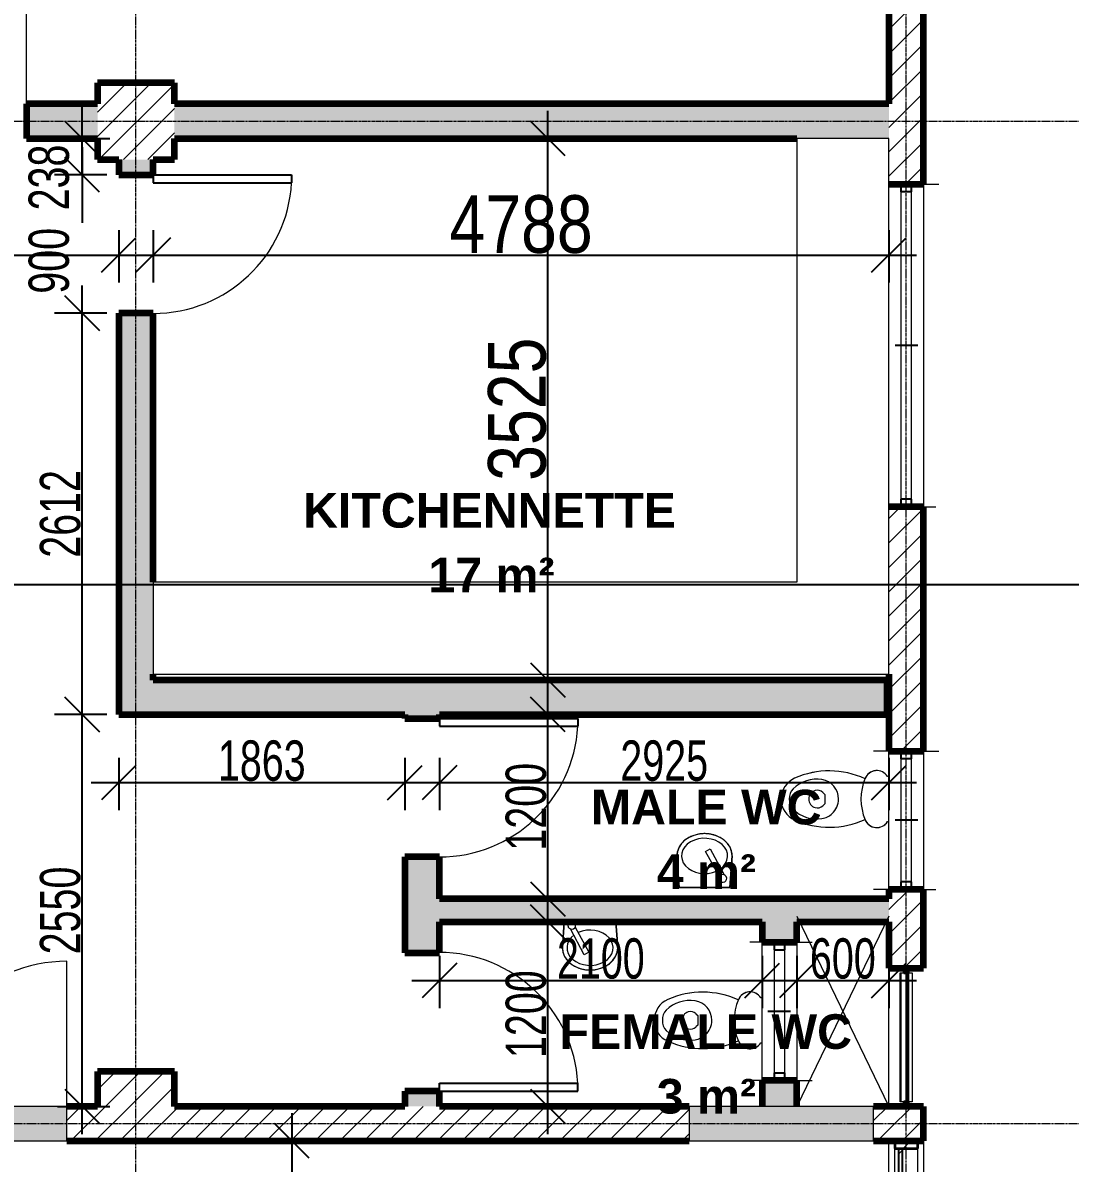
# Model space of a CAD drawing. Header units: millimetres. Extents: x -35190 to 411743, y -233114 to 23872.
# Drawn here: x 282915 to 289730, y -1939 to 5483 of the extents above; entities that cross this region are included whole.
import ezdxf

# ---------------------------------------------------------------- set-up
doc = ezdxf.new("R2010")
doc.units = ezdxf.units.MM
doc.linetypes.add('Grid Line', pattern=[22.225, 12.7, -3.175, 3.175, -3.175])
for name, color, linetype, lineweight in [('A-ANNO-DIMS', 211, 'Continuous', 9), ('A-AREA-IDEN', 2, 'Continuous', 9), ('A-DETL-GENF', 92, 'Continuous', 18), ('A-DETL-THIN', 151, 'Continuous', 18), ('A-DOOR', 31, 'Continuous', 18), ('A-FLOR', 192, 'Continuous', 18), ('A-GLAZ', 151, 'Continuous', 18), ('A-GLAZ-CURT', 52, 'Continuous', 18), ('A-GLAZ-CWMG', 51, 'Continuous', 18), ('A-WALL', 113, 'Continuous', 18), ('A-WALL-PATT', 111, 'Continuous', 18), ('P-SANR-FIXT', 6, 'Continuous', 18), ('S-GRID', 1, 'Continuous', 9)]:
    doc.layers.add(name, color=color, linetype=linetype, lineweight=lineweight)
doc.styles.add('Arial_3', font='arial.ttf', dxfattribs={"width": 0.8, "height": 375})
doc.styles.add('Arial_8', font='arial.ttf', dxfattribs={"width": 0.7, "height": 262.5})
doc.styles.add('Arial_B', font='arialbd.ttf', dxfattribs={"height": 225})
doc.dimstyles.new('main_4_5mm', dxfattribs={"dimscale": 304.8, "dimtxt": 382.597275, "dimasz": 0.738189, "dimexe": 0.590551, "dimexo": 0.0625, "dimgap": 0.024606, "dimtad": 1, "dimdec": 0, "dimzin": 0, "dimdsep": 46, "dimtxsty": 'Arial_3', "dimblk1": 'OBLIQUE', "dimblk2": 'OBLIQUE', "dimsah": 1, "dimcen": 0.09, "dimdle": 0.590551, "dimazin": 0, "dimtfac": 1, "dimtdec": 4, "dimtix": 1, "dimtmove": 0, "dimatfit": 3, "dimfxl": 0.590551, "dimfxlon": 1, "dimtvp": 1, "dimtolj": 1, "dimtzin": 0, "dimarcsym": 2})
doc.dimstyles.new('small_3_5mm', dxfattribs={"dimscale": 304.8, "dimtxt": 267.818092, "dimasz": 0.738189, "dimexe": 0.590551, "dimexo": 0.0625, "dimgap": 0.024606, "dimtad": 1, "dimdec": 0, "dimzin": 0, "dimdsep": 46, "dimtxsty": 'Arial_8', "dimblk1": 'OBLIQUE', "dimblk2": 'OBLIQUE', "dimsah": 1, "dimcen": 0.09, "dimdle": 0.590551, "dimazin": 0, "dimtfac": 1, "dimtdec": 4, "dimtix": 1, "dimtmove": 0, "dimatfit": 3, "dimfxl": 0.590551, "dimfxlon": 1, "dimtvp": 1, "dimtolj": 1, "dimtzin": 0, "dimarcsym": 2})
doc.dimstyles.new('small_3_5mm_1', dxfattribs={"dimscale": 304.8, "dimtxt": 267.818092, "dimasz": 0.738189, "dimexe": 0.590551, "dimexo": 0.0625, "dimgap": 0.024606, "dimtad": 1, "dimdec": 0, "dimzin": 0, "dimdsep": 46, "dimtxsty": 'Arial_8', "dimblk1": 'OBLIQUE', "dimblk2": 'OBLIQUE', "dimsah": 1, "dimcen": 0.09, "dimdle": 0.590551, "dimazin": 0, "dimtfac": 1, "dimtdec": 4, "dimtix": 1, "dimtmove": 1, "dimatfit": 3, "dimfxl": 0.590551, "dimfxlon": 1, "dimtvp": 1, "dimtolj": 1, "dimtzin": 0, "dimarcsym": 2})
pattern_1 = [(45, (247326.97, -1578.69), (-79.5495, 79.5495), [])]

# ---------------------------------------------------------------- blocks, each defined once
blk = doc.blocks.new('Sliding - 2L - SL2_1 X 1_8-V5-SECOND FLOOR')
at = {"layer": 'A-GLAZ', "lineweight": 25}
for p, q in [((-673.8, 35), (-723.8, 35)), ((-673.8, -35), (-673.8, 35)), ((326.2, -75), (326.2, 72.5)), ((1376.2, 35), (1326.2, 35)), ((1326.2, -35), (1326.2, 35)), ((-723.8, -35), (-673.8, -35)), ((1326.2, -35), (1376.2, -35))]:
    blk.add_line(p, q, dxfattribs=at)
at = {"layer": 'A-GLAZ'}
for p, q in [((1326.2, 35), (-673.8, 35)), ((-673.8, -35), (1326.2, -35)), ((-723.8, -112.5), (-723.8, -192.5)), ((1376.2, -112.5), (1376.2, -212.5))]:
    blk.add_line(p, q, dxfattribs=at)
blk = doc.blocks.new('Double - Offset 1 - 1200 x 2100mm Sgl Swing-501791-SECOND FLOOR')
at = {"layer": 'A-DOOR'}
for p, q in [((834, 112.5), (834, 1057)), ((-366, 112.5), (-366, 368))]:
    blk.add_line(p, q, dxfattribs=at)
for centre, radius, start, end in [((834, 112.5), 944.5, 90, 180), ((-366, 112.5), 255.5, 360, 90)]:
    blk.add_arc(centre, radius, start, end, dxfattribs=at)
blk = doc.blocks.new('System Panel - Glazed-725064-SECOND FLOOR')
at = {"layer": 'A-GLAZ-CURT'}
h = blk.add_hatch(dxfattribs=at)
h.set_pattern_fill('FP_2', color=256, style=0, pattern_type=2)
h.set_pattern_definition([(135, (-527.82, -41336.4), (-79.5495, -79.5495), [])])
h.paths.add_polyline_path([(262.5, -24.5), (-262.5, -24.5), (-262.5, -49.5), (262.5, -49.5)])
at = {"layer": 'A-GLAZ-CURT', "lineweight": 25}
for p, q in [((262.5, -24.5), (-262.5, -24.5)), ((-262.5, -24.5), (-262.5, -49.5)), ((-262.5, -49.5), (262.5, -49.5)), ((262.5, -49.5), (262.5, -24.5))]:
    blk.add_line(p, q, dxfattribs=at)
blk = doc.blocks.new('Rectangular Mullion - 50 x 150mm-723566-SECOND FLOOR')
at = {"layer": 'A-GLAZ-CWMG'}
for p, q in [((41261.4, -790.3), (41261.4, -265.3)), ((41411.4, -790.3), (41411.4, -265.3))]:
    blk.add_line(p, q, dxfattribs=at)
blk = doc.blocks.new('M_Single-Flush - 900 x 2100mm-426370-SECOND FLOOR')
at = {"layer": 'A-DOOR', "lineweight": 25}
for p, q in [((399, -112.5), (399, -1012.7)), ((450, -112.5), (399, -112.5)), ((450, -112.5), (450, -1012.7)), ((450, -1012.7), (399, -1012.7))]:
    blk.add_line(p, q, dxfattribs=at)
at = {"layer": 'A-DOOR'}
blk.add_arc((450, -112.5), 901.7, 180, 266.7576, dxfattribs=at)
blk = doc.blocks.new('WC Dis w Cistern _7_ - 540 x 360mm-515151-SECOND FLOOR')
at = {"layer": 'P-SANR-FIXT'}
for p, q in [((-146.9, 0), (-146.9, -8.9)), ((-146.9, 0), (-146.9, -8.9)), ((146.9, -8.9), (146.9, 0)), ((146.9, -8.9), (146.9, 0)), ((-43.1, -430.6), (-30.8, -418.2)), ((-30.8, -418.2), (30.8, -418.2)), ((30.8, -418.2), (43.1, -430.6))]:
    blk.add_line(p, q, dxfattribs=at)
for centre, radius, start, end in [((-102.8, -78.7), 82.5, 122.27446, 248.81924), ((-102.8, -78.7), 82.5, 122.27446, 246.87823), ((102.8, -78.7), 82.5, 291.18076, 57.72554), ((102.8, -78.7), 82.5, 293.12177, 57.72554), ((375, -388.2), 558.4, 155.35449, 203.79689), ((375, -388.2), 558.4, 155.39027, 203.79689), ((0, 162.1), 344.3, 246.87823, 293.12177), ((-375, -388.2), 558.4, 336.20311, 24.64551), ((-375, -388.2), 558.4, 336.20311, 24.60973), ((0, -455.9), 128.2, 89.99847, 170.90608), ((0, -455.9), 128.2, 42.44528, 90.00153), ((0, -455.9), 128.2, 9.09392, 42.44528), ((90.5, -470.4), 219.9, 170.90608, 224.39736), ((-7.8, -465.9), 50, 135, 197.18646), ((7.8, -465.9), 50, 342.81705, 45), ((-90.5, -470.4), 219.9, 315.60264, 9.09392), ((0, -463.5), 58.1, 197.18646, 342.81705), ((1.4, -553), 150, 203.79689, 269.46886), ((1.4, -553), 150, 203.79689, 269.46886), ((-8.3, -567.1), 81.6, 224.39736, 275.83548), ((-1.4, -553), 150, 270.53114, 336.20311), ((-1.4, -553), 150, 270.53114, 336.20311), ((8.3, -567.1), 81.6, 264.16452, 315.60264)]:
    blk.add_arc(centre, radius, start, end, dxfattribs=at)
blk = doc.blocks.new('M_Single-Flush - 900 x 2100mm-426325-SECOND FLOOR')
at = {"layer": 'A-DOOR', "lineweight": 25}
for p, q in [((399, 112.5), (399, 1012.7)), ((450, 1012.7), (399, 1012.7)), ((450, 112.5), (450, 1012.7)), ((450, 112.5), (399, 112.5))]:
    blk.add_line(p, q, dxfattribs=at)
at = {"layer": 'A-DOOR'}
blk.add_arc((450, 112.5), 901.7, 93.2424, 180, dxfattribs=at)
blk = doc.blocks.new('Basin - Small - Basin - Small-V48-SECOND FLOOR')
at = {"layer": 'P-SANR-FIXT'}
for p, q in [((7.1, 233.3), (37.7, 250.3)), ((97.3, 70.6), (7.1, 233.3)), ((37.7, 250.3), (126.8, 83)), ((-180, 205), (-165, 0)), ((-165, 0), (-180, 205)), ((165, 0), (180, 205)), ((180, 205), (165, 0)), ((-165, 0), (165, 0)), ((165, 0), (-165, 0))]:
    blk.add_line(p, q, dxfattribs=at)
for start, end in [(28, 208), (208, 28)]:
    blk.add_arc((119.5, 59), 25, start, end, dxfattribs=at)
for major_axis, ratio, start_param, end_param in [((-180, 0), 0.805556, 3.141593, 6.283185), ((150, 0), 0.766667, 5.476019, 11.537553)]:
    blk.add_ellipse((0, 205), major_axis=major_axis, ratio=ratio, start_param=start_param, end_param=end_param, dxfattribs=at)
blk.add_open_spline([(180, 205), (180, 210.5), (179.2, 221.4), (175.9, 237.3), (171.2, 250.4), (166.4, 260.6), (162.3, 267.9), (157.6, 275.1), (152.5, 282.2), (146.8, 289), (140.8, 295.5), (134.3, 301.6), (127.3, 307.6), (120, 313.2), (112.3, 318.4), (104.3, 323.3), (95.8, 327.8), (87.1, 332), (78.1, 335.7), (69, 339), (59.5, 341.9), (49.8, 344.4), (40.1, 346.4), (30.2, 348), (20.2, 349.2), (10.1, 349.8), (0, 350.1), (-10.1, 349.8), (-20.2, 349.2), (-30.2, 348), (-41.7, 346.2), (-54.7, 343.3), (-69, 339.1), (-82.7, 334), (-95.9, 327.9), (-108.4, 321), (-120, 313.3), (-131, 304.7), (-140.9, 295.5), (-149.8, 285.7), (-157.8, 275.2), (-164.5, 264.3), (-170.1, 252.9), (-174.5, 241.2), (-178.7, 225.5), (-180, 213.3), (-180, 205)], degree=3, knots=[0, 0, 0, 0, 0.035714, 0.071429, 0.107143, 0.125, 0.142857, 0.160714, 0.178571, 0.196429, 0.214286, 0.232143, 0.25, 0.267857, 0.285714, 0.303571, 0.321429, 0.339286, 0.357143, 0.375, 0.392857, 0.410714, 0.428571, 0.446429, 0.464286, 0.482143, 0.5, 0.517857, 0.535714, 0.553571, 0.571429, 0.598214, 0.625, 0.651786, 0.678571, 0.705357, 0.732143, 0.758929, 0.785714, 0.8125, 0.839286, 0.866071, 0.892857, 0.919643, 0.946429, 1, 1, 1, 1], dxfattribs=at)
blk = doc.blocks.new('Basin - Small - Basin - Small-V49-SECOND FLOOR')
at = {"layer": 'P-SANR-FIXT'}
for p, q in [((7.1, 233.3), (37.7, 250.3)), ((97.3, 70.6), (7.1, 233.3)), ((37.7, 250.3), (126.8, 83)), ((-180, 205), (-167.7, 37.5)), ((-167.7, 37.5), (-180, 205)), ((167.7, 37.5), (180, 205)), ((180, 205), (167.7, 37.5))]:
    blk.add_line(p, q, dxfattribs=at)
for start, end in [(28, 208), (208, 240.9064), (295.24954, 28)]:
    blk.add_arc((119.5, 59), 25, start, end, dxfattribs=at)
for major_axis, ratio, start_param, end_param in [((-180, 0), 0.805556, 3.141593, 6.283185), ((150, 0), 0.766667, 5.476019, 11.537553)]:
    blk.add_ellipse((0, 205), major_axis=major_axis, ratio=ratio, start_param=start_param, end_param=end_param, dxfattribs=at)
blk.add_open_spline([(180, 205), (180, 210.5), (179.2, 221.4), (175.9, 237.3), (171.2, 250.4), (166.4, 260.6), (162.3, 267.9), (157.6, 275.1), (152.5, 282.2), (146.8, 289), (140.8, 295.5), (134.3, 301.6), (127.3, 307.6), (120, 313.2), (112.3, 318.4), (104.3, 323.3), (95.8, 327.8), (87.1, 332), (78.1, 335.7), (69, 339), (59.5, 341.9), (49.8, 344.4), (40.1, 346.4), (30.2, 348), (20.2, 349.2), (10.1, 349.8), (0, 350.1), (-10.1, 349.8), (-20.2, 349.2), (-30.2, 348), (-41.7, 346.2), (-54.7, 343.3), (-69, 339.1), (-82.7, 334), (-95.9, 327.9), (-108.4, 321), (-120, 313.3), (-131, 304.7), (-140.9, 295.5), (-149.8, 285.7), (-157.8, 275.2), (-164.5, 264.3), (-170.1, 252.9), (-174.5, 241.2), (-178.7, 225.5), (-180, 213.3), (-180, 205)], degree=3, knots=[0, 0, 0, 0, 0.035714, 0.071429, 0.107143, 0.125, 0.142857, 0.160714, 0.178571, 0.196429, 0.214286, 0.232143, 0.25, 0.267857, 0.285714, 0.303571, 0.321429, 0.339286, 0.357143, 0.375, 0.392857, 0.410714, 0.428571, 0.446429, 0.464286, 0.482143, 0.5, 0.517857, 0.535714, 0.553571, 0.571429, 0.598214, 0.625, 0.651786, 0.678571, 0.705357, 0.732143, 0.758929, 0.785714, 0.8125, 0.839286, 0.866071, 0.892857, 0.919643, 0.946429, 1, 1, 1, 1], dxfattribs=at)
blk = doc.blocks.new('Sliding - 2L - SL_6-674563-SECOND FLOOR')
at = {"layer": 'A-GLAZ'}
for p, q in [((-123.8, 112.5), (-123.8, 212.5)), ((776.2, 112.5), (776.2, 212.5)), ((726.2, 35), (-73.8, 35)), ((-73.8, -35), (726.2, -35)), ((-123.8, -112.5), (-123.8, -192.5)), ((776.2, -112.5), (776.2, -212.5))]:
    blk.add_line(p, q, dxfattribs=at)
at = {"layer": 'A-GLAZ', "lineweight": 25}
for p, q in [((-73.8, 35), (-123.8, 35)), ((-73.8, -35), (-73.8, 35)), ((326.2, -75), (326.2, 72.5)), ((776.2, 35), (726.2, 35)), ((726.2, -35), (726.2, 35)), ((-123.8, -35), (-73.8, -35)), ((726.2, -35), (776.2, -35))]:
    blk.add_line(p, q, dxfattribs=at)
blk = doc.blocks.new('Rectangular Mullion - 50 x 150mm-725111-SECOND FLOOR')
at = {"layer": 'A-GLAZ-CWMG'}
h = blk.add_hatch(dxfattribs=at)
h.set_pattern_fill('FP_36', color=256, style=0, pattern_type=2)
h.set_pattern_definition([(315, (215.32, 41336.4), (79.5495, 79.5495), [])])
h.paths.add_polyline_path([(-50, -75), (0, -75), (0, 75), (-50, 75)])
at = {"layer": 'A-GLAZ-CWMG', "lineweight": 35}
for p, q in [((0, 75), (-50, 75)), ((-50, 75), (-50, -75)), ((0, -75), (0, 75)), ((-50, -75), (0, -75))]:
    blk.add_line(p, q, dxfattribs=at)
blk = doc.blocks.new('grill panel - grill panel-V34-SECOND FLOOR')
at = {"layer": 'A-GLAZ-CURT'}
for p, q in [((-420, -32.3), (-420, -15)), ((-420, -39.4), (-420, -32.3)), ((420, -32.3), (-420, -32.3)), ((420, -39.4), (-420, -39.4)), ((420, -15), (420, -32.3)), ((420, -32.3), (420, -39.4))]:
    blk.add_line(p, q, dxfattribs=at)
blk = doc.blocks.new('grill panel - grill panel-V95-SECOND FLOOR')
at = {"layer": 'A-GLAZ-CURT'}
h = blk.add_hatch(dxfattribs=at)
h.set_pattern_fill('FP_71', color=256, style=0, pattern_type=2)
h.set_pattern_definition([(135, (459.68, -41336.4), (-79.5495, -79.5495), [])])
h.paths.add_polyline_path([(420, 14.6), (-420, 14.6), (-420, 0.4), (420, 0.4)])
for p, q in [((-420, 15), (-420, 39.4)), ((-420, 39.4), (420, 39.4)), ((420, 39.4), (420, 15))]:
    blk.add_line(p, q, dxfattribs=at)
at = {"layer": 'A-GLAZ-CURT', "lineweight": 25}
for p, q in [((-420, 14.6), (-420, 0.4)), ((420, 14.6), (-420, 14.6)), ((-420, 0.4), (420, 0.4)), ((420, 0.4), (420, 14.6))]:
    blk.add_line(p, q, dxfattribs=at)
blk = doc.blocks.new('Rectangular Mullion - 30mm Square-V96-SECOND FLOOR')
at = {"layer": 'A-GLAZ-CWMG', "lineweight": 35}
for p, q in [((0, 15), (-30, 15)), ((-30, 15), (-30, -14.6)), ((0, -15), (0, 15)), ((-30, -15), (0, -15))]:
    blk.add_line(p, q, dxfattribs=at)
blk = doc.blocks.new('Rectangular Mullion - 30mm Square-V97-SECOND FLOOR')
at = {"layer": 'A-GLAZ-CWMG', "lineweight": 35}
for p, q in [((-30, 15), (0, 15)), ((-30, -14.6), (-30, 15)), ((0, 15), (0, -15)), ((0, -15), (-30, -15))]:
    blk.add_line(p, q, dxfattribs=at)
blk = doc.blocks.new('_Oblique')
at = {"color": 0, "linetype": 'ByBlock', "lineweight": -2}
blk.add_line((-0.5, -0.5), (0.5, 0.5), dxfattribs=at)
blk = doc.blocks.new('*D5140')
at = {"layer": 'A-ANNO-DIMS', "color": 0, "lineweight": -2, "transparency": 16777216}
for p, q in [((283763.4, 4133.1), (283763.4, 3792.2)), ((288550.9, 4133.1), (288550.9, 3792.2)), ((283583.4, 3972.2), (288730.9, 3972.2))]:
    blk.add_line(p, q, dxfattribs=at)
at = {"layer": 'Defpoints', "color": 0, "transparency": 16777216}
for p in [(283763.4, 4152.2), (288550.9, 4152.2), (288550.9, 3972.2)]:
    blk.add_point(p, dxfattribs=at)
at = {"layer": 'A-ANNO-DIMS', "color": 0, "lineweight": -2, "transparency": 16777216, "xscale": 224.9999999999999, "yscale": 224.9999999999999, "zscale": 224.9999999999999, "rotation": 180}
blk.add_blockref('_Oblique', (283763.4, 3972.2), dxfattribs=at)
at = {"layer": 'A-ANNO-DIMS', "color": 0, "lineweight": -2, "transparency": 16777216, "xscale": 224.9999999999999, "yscale": 224.9999999999999, "zscale": 224.9999999999999}
blk.add_blockref('_Oblique', (288550.9, 3972.2), dxfattribs=at)
at = {"layer": 'A-ANNO-DIMS', "color": 0, "transparency": 16777216, "insert": (286157.1, 4171.1), "char_height": 375, "width": 1101.88, "attachment_point": 5, "style": 'Arial_3'}
blk.add_mtext('\\A1;4788', dxfattribs=at)
blk = doc.blocks.new('*D5141')
at = {"layer": 'A-ANNO-DIMS', "color": 0, "lineweight": -2, "transparency": 16777216}
for p, q in [((278750.9, 4133.1), (278750.9, 3792.2)), ((283538.4, 4133.1), (283538.4, 3792.2)), ((278570.9, 3972.2), (283718.4, 3972.2))]:
    blk.add_line(p, q, dxfattribs=at)
at = {"layer": 'Defpoints', "color": 0, "transparency": 16777216}
for p in [(278750.9, 4152.2), (283538.4, 4152.2), (283538.4, 3972.2)]:
    blk.add_point(p, dxfattribs=at)
at = {"layer": 'A-ANNO-DIMS', "color": 0, "lineweight": -2, "transparency": 16777216, "xscale": 224.9999999999999, "yscale": 224.9999999999999, "zscale": 224.9999999999999, "rotation": 180}
blk.add_blockref('_Oblique', (278750.9, 3972.2), dxfattribs=at)
at = {"layer": 'A-ANNO-DIMS', "color": 0, "lineweight": -2, "transparency": 16777216, "xscale": 224.9999999999999, "yscale": 224.9999999999999, "zscale": 224.9999999999999}
blk.add_blockref('_Oblique', (283538.4, 3972.2), dxfattribs=at)
at = {"layer": 'A-ANNO-DIMS', "color": 0, "transparency": 16777216, "insert": (281144.6, 4171.1), "char_height": 375, "width": 1101.88, "attachment_point": 5, "style": 'Arial_3'}
blk.add_mtext('\\A1;4788', dxfattribs=at)
blk = doc.blocks.new('*D5142')
at = {"layer": 'A-ANNO-DIMS', "color": 0, "lineweight": -2, "transparency": 16777216}
for p, q in [((283538.4, 699.1), (283538.4, 358.1)), ((285400.9, 699.1), (285400.9, 358.1)), ((283358.4, 538.1), (285580.9, 538.1))]:
    blk.add_line(p, q, dxfattribs=at)
at = {"layer": 'Defpoints', "color": 0, "transparency": 16777216}
for p in [(283538.4, 718.1), (285400.9, 718.1), (285400.9, 538.1)]:
    blk.add_point(p, dxfattribs=at)
at = {"layer": 'A-ANNO-DIMS', "color": 0, "lineweight": -2, "transparency": 16777216, "xscale": 224.9999999999999, "yscale": 224.9999999999999, "zscale": 224.9999999999999, "rotation": 180}
blk.add_blockref('_Oblique', (283538.4, 538.1), dxfattribs=at)
at = {"layer": 'A-ANNO-DIMS', "color": 0, "lineweight": -2, "transparency": 16777216, "xscale": 224.9999999999999, "yscale": 224.9999999999999, "zscale": 224.9999999999999}
blk.add_blockref('_Oblique', (285400.9, 538.1), dxfattribs=at)
at = {"layer": 'A-ANNO-DIMS', "color": 0, "transparency": 16777216, "insert": (284469.6, 679.7), "char_height": 262.5, "width": 672.429, "attachment_point": 5, "style": 'Arial_8'}
blk.add_mtext('\\A1;1863', dxfattribs=at)
blk = doc.blocks.new('*D5143')
at = {"layer": 'A-ANNO-DIMS', "color": 0, "lineweight": -2, "transparency": 16777216}
for p, q in [((285625.9, 699.1), (285625.9, 358.1)), ((288550.9, 699.1), (288550.9, 358.1)), ((285445.9, 538.1), (288730.9, 538.1))]:
    blk.add_line(p, q, dxfattribs=at)
at = {"layer": 'Defpoints', "color": 0, "transparency": 16777216}
for p in [(285625.9, 718.1), (288550.9, 718.1), (288550.9, 538.1)]:
    blk.add_point(p, dxfattribs=at)
at = {"layer": 'A-ANNO-DIMS', "color": 0, "lineweight": -2, "transparency": 16777216, "xscale": 224.9999999999999, "yscale": 224.9999999999999, "zscale": 224.9999999999999, "rotation": 180}
blk.add_blockref('_Oblique', (285625.9, 538.1), dxfattribs=at)
at = {"layer": 'A-ANNO-DIMS', "color": 0, "lineweight": -2, "transparency": 16777216, "xscale": 224.9999999999999, "yscale": 224.9999999999999, "zscale": 224.9999999999999}
blk.add_blockref('_Oblique', (288550.9, 538.1), dxfattribs=at)
at = {"layer": 'A-ANNO-DIMS', "color": 0, "transparency": 16777216, "insert": (287088.4, 679.7), "char_height": 262.5, "width": 672.429, "attachment_point": 5, "style": 'Arial_8'}
blk.add_mtext('\\A1;2925', dxfattribs=at)
blk = doc.blocks.new('*D5144')
at = {"layer": 'A-ANNO-DIMS', "color": 0, "lineweight": -2, "transparency": 16777216}
for p, q in [((286330.9, -399), (286330.9, 1161)), ((286170, 981), (286510.9, 981)), ((286170, -219), (286510.9, -219))]:
    blk.add_line(p, q, dxfattribs=at)
at = {"layer": 'Defpoints', "color": 0, "transparency": 16777216}
for p in [(286150.9, 981), (286330.9, 981), (286150.9, -219)]:
    blk.add_point(p, dxfattribs=at)
at = {"layer": 'A-ANNO-DIMS', "color": 0, "lineweight": -2, "transparency": 16777216, "xscale": 224.9999999999999, "yscale": 224.9999999999999, "zscale": 224.9999999999999}
for p, rotation in [((286330.9, 981), 90), ((286330.9, -219), 270)]:
    blk.add_blockref('_Oblique', p, dxfattribs=dict(at, rotation=rotation))
at = {"layer": 'A-ANNO-DIMS', "color": 0, "transparency": 16777216, "insert": (286189.4, 381), "char_height": 262.5, "width": 672.429, "attachment_point": 5, "rotation": 90, "style": 'Arial_8'}
blk.add_mtext('\\A1;1200', dxfattribs=at)
blk = doc.blocks.new('*D5145')
at = {"layer": 'A-ANNO-DIMS', "color": 0, "lineweight": -2, "transparency": 16777216}
for p, q in [((286330.9, -1749), (286330.9, -189)), ((286170, -369), (286510.9, -369)), ((286170, -1569), (286510.9, -1569))]:
    blk.add_line(p, q, dxfattribs=at)
at = {"layer": 'Defpoints', "color": 0, "transparency": 16777216}
for p in [(286150.9, -369), (286330.9, -369), (286150.9, -1569)]:
    blk.add_point(p, dxfattribs=at)
at = {"layer": 'A-ANNO-DIMS', "color": 0, "lineweight": -2, "transparency": 16777216, "xscale": 224.9999999999999, "yscale": 224.9999999999999, "zscale": 224.9999999999999}
for p, rotation in [((286330.9, -369), 90), ((286330.9, -1569), 270)]:
    blk.add_blockref('_Oblique', p, dxfattribs=dict(at, rotation=rotation))
at = {"layer": 'A-ANNO-DIMS', "color": 0, "transparency": 16777216, "insert": (286189.4, -969), "char_height": 262.5, "width": 672.429, "attachment_point": 5, "rotation": 90, "style": 'Arial_8'}
blk.add_mtext('\\A1;1200', dxfattribs=at)
blk = doc.blocks.new('*D5146')
at = {"layer": 'A-ANNO-DIMS', "color": 0, "lineweight": -2, "transparency": 16777216}
for p, q in [((286330.9, 1026), (286330.9, 4911)), ((286170, 4731), (286510.9, 4731)), ((286170, 1206), (286510.9, 1206))]:
    blk.add_line(p, q, dxfattribs=at)
at = {"layer": 'Defpoints', "color": 0, "transparency": 16777216}
for p in [(286150.9, 4731), (286330.9, 4731), (286150.9, 1206)]:
    blk.add_point(p, dxfattribs=at)
at = {"layer": 'A-ANNO-DIMS', "color": 0, "lineweight": -2, "transparency": 16777216, "xscale": 224.9999999999999, "yscale": 224.9999999999999, "zscale": 224.9999999999999}
for p, rotation in [((286330.9, 4731), 90), ((286330.9, 1206), 270)]:
    blk.add_blockref('_Oblique', p, dxfattribs=dict(at, rotation=rotation))
at = {"layer": 'A-ANNO-DIMS', "color": 0, "transparency": 16777216, "insert": (286131.9, 2968.5), "char_height": 375, "width": 1101.88, "attachment_point": 5, "rotation": 90, "style": 'Arial_3'}
blk.add_mtext('\\A1;3525', dxfattribs=at)
blk = doc.blocks.new('*D5147')
at = {"layer": 'A-ANNO-DIMS', "color": 0, "lineweight": -2, "transparency": 16777216}
for p, q in [((285625.9, -588.5), (285625.9, -929.5)), ((287725.9, -588.5), (287725.9, -929.5)), ((285445.9, -749.5), (287905.9, -749.5))]:
    blk.add_line(p, q, dxfattribs=at)
at = {"layer": 'Defpoints', "color": 0, "transparency": 16777216}
for p in [(285625.9, -569.5), (287725.9, -569.5), (287725.9, -749.5)]:
    blk.add_point(p, dxfattribs=at)
at = {"layer": 'A-ANNO-DIMS', "color": 0, "lineweight": -2, "transparency": 16777216, "xscale": 224.9999999999999, "yscale": 224.9999999999999, "zscale": 224.9999999999999, "rotation": 180}
blk.add_blockref('_Oblique', (285625.9, -749.5), dxfattribs=at)
at = {"layer": 'A-ANNO-DIMS', "color": 0, "lineweight": -2, "transparency": 16777216, "xscale": 224.9999999999999, "yscale": 224.9999999999999, "zscale": 224.9999999999999}
blk.add_blockref('_Oblique', (287725.9, -749.5), dxfattribs=at)
at = {"layer": 'A-ANNO-DIMS', "color": 0, "transparency": 16777216, "insert": (286675.9, -608), "char_height": 262.5, "width": 672.429, "attachment_point": 5, "style": 'Arial_8'}
blk.add_mtext('\\A1;2100', dxfattribs=at)
blk = doc.blocks.new('*D5148')
at = {"layer": 'A-ANNO-DIMS', "color": 0, "lineweight": -2, "transparency": 16777216}
for p, q in [((287950.9, -588.5), (287950.9, -929.5)), ((288550.9, -588.5), (288550.9, -929.5)), ((287770.9, -749.5), (288730.9, -749.5))]:
    blk.add_line(p, q, dxfattribs=at)
at = {"layer": 'Defpoints', "color": 0, "transparency": 16777216}
for p in [(287950.9, -569.5), (288550.9, -569.5), (288550.9, -749.5)]:
    blk.add_point(p, dxfattribs=at)
at = {"layer": 'A-ANNO-DIMS', "color": 0, "lineweight": -2, "transparency": 16777216, "xscale": 224.9999999999999, "yscale": 224.9999999999999, "zscale": 224.9999999999999, "rotation": 180}
blk.add_blockref('_Oblique', (287950.9, -749.5), dxfattribs=at)
at = {"layer": 'A-ANNO-DIMS', "color": 0, "lineweight": -2, "transparency": 16777216, "xscale": 224.9999999999999, "yscale": 224.9999999999999, "zscale": 224.9999999999999}
blk.add_blockref('_Oblique', (288550.9, -749.5), dxfattribs=at)
at = {"layer": 'A-ANNO-DIMS', "color": 0, "transparency": 16777216, "insert": (288250.9, -608), "char_height": 262.5, "width": 504.322, "attachment_point": 5, "style": 'Arial_8'}
blk.add_mtext('\\A1;600', dxfattribs=at)
blk = doc.blocks.new('*D5410')
at = {"layer": 'A-ANNO-DIMS', "color": 0, "lineweight": -2, "transparency": 16777216}
for p, q in [((284666, -1614), (284666, -6199)), ((284826.9, -1794), (284486, -1794)), ((284826.9, -6019), (284486, -6019))]:
    blk.add_line(p, q, dxfattribs=at)
at = {"layer": 'Defpoints', "color": 0, "transparency": 16777216}
for p in [(284846, -1794), (284666, -6019), (284846, -6019)]:
    blk.add_point(p, dxfattribs=at)
at = {"layer": 'A-ANNO-DIMS', "color": 0, "lineweight": -2, "transparency": 16777216, "xscale": 224.9999999999999, "yscale": 224.9999999999999, "zscale": 224.9999999999999}
for p, rotation in [((284666, -1794), 90), ((284666, -6019), 270)]:
    blk.add_blockref('_Oblique', p, dxfattribs=dict(at, rotation=rotation))
at = {"layer": 'A-ANNO-DIMS', "color": 0, "transparency": 16777216, "insert": (284467, -3906.5), "char_height": 375, "width": 1101.88, "attachment_point": 5, "rotation": 90, "style": 'Arial_3'}
blk.add_mtext('\\A1;4225', dxfattribs=at)
blk = doc.blocks.new('*D5476')
at = {"layer": 'A-ANNO-DIMS', "color": 0, "lineweight": -2, "transparency": 16777216}
for p, q in [((283300.5, -1749), (283300.5, 1161)), ((283461.4, 981), (283120.5, 981)), ((283139.5, -1569), (283480.5, -1569))]:
    blk.add_line(p, q, dxfattribs=at)
at = {"layer": 'Defpoints', "color": 0, "transparency": 16777216}
for p in [(283300.5, 981), (283480.5, 981), (283120.5, -1569)]:
    blk.add_point(p, dxfattribs=at)
at = {"layer": 'A-ANNO-DIMS', "color": 0, "lineweight": -2, "transparency": 16777216, "xscale": 224.9999999999999, "yscale": 224.9999999999999, "zscale": 224.9999999999999}
for p, rotation in [((283300.5, 981), 90), ((283300.5, -1569), 270)]:
    blk.add_blockref('_Oblique', p, dxfattribs=dict(at, rotation=rotation))
at = {"layer": 'A-ANNO-DIMS', "color": 0, "transparency": 16777216, "insert": (283159, -294), "char_height": 262.5, "width": 672.429, "attachment_point": 5, "rotation": 90, "style": 'Arial_8'}
blk.add_mtext('\\A1;2550', dxfattribs=at)
blk = doc.blocks.new('*D5477')
at = {"layer": 'A-ANNO-DIMS', "color": 0, "lineweight": -2, "transparency": 16777216}
for p, q in [((283300.5, 801), (283300.5, 3773.5)), ((283461.4, 3593.5), (283120.5, 3593.5)), ((283461.4, 981), (283120.5, 981))]:
    blk.add_line(p, q, dxfattribs=at)
at = {"layer": 'Defpoints', "color": 0, "transparency": 16777216}
for p in [(283300.5, 3593.5), (283480.5, 3593.5), (283480.5, 981)]:
    blk.add_point(p, dxfattribs=at)
at = {"layer": 'A-ANNO-DIMS', "color": 0, "lineweight": -2, "transparency": 16777216, "xscale": 224.9999999999999, "yscale": 224.9999999999999, "zscale": 224.9999999999999}
for p, rotation in [((283300.5, 3593.5), 90), ((283300.5, 981), 270)]:
    blk.add_blockref('_Oblique', p, dxfattribs=dict(at, rotation=rotation))
at = {"layer": 'A-ANNO-DIMS', "color": 0, "transparency": 16777216, "insert": (283159, 2287.2), "char_height": 262.5, "width": 672.429, "attachment_point": 5, "rotation": 90, "style": 'Arial_8'}
blk.add_mtext('\\A1;2612', dxfattribs=at)
blk = doc.blocks.new('*D5478')
at = {"layer": 'A-ANNO-DIMS', "color": 0, "lineweight": -2, "transparency": 16777216}
for p, q in [((283300.5, 4673.5), (283300.5, 4182.5)), ((283461.4, 4493.5), (283120.5, 4493.5)), ((283300.5, 3413.5), (283300.5, 3762.1)), ((283461.4, 3593.5), (283120.5, 3593.5))]:
    blk.add_line(p, q, dxfattribs=at)
at = {"layer": 'Defpoints', "color": 0, "transparency": 16777216}
for p in [(283300.5, 4493.5), (283480.5, 4493.5), (283480.5, 3593.5)]:
    blk.add_point(p, dxfattribs=at)
at = {"layer": 'A-ANNO-DIMS', "color": 0, "lineweight": -2, "transparency": 16777216, "xscale": 224.9999999999999, "yscale": 224.9999999999999, "zscale": 224.9999999999999}
for p, rotation in [((283300.5, 4493.5), 90), ((283300.5, 3593.5), 270)]:
    blk.add_blockref('_Oblique', p, dxfattribs=dict(at, rotation=rotation))
at = {"layer": 'A-ANNO-DIMS', "color": 0, "transparency": 16777216, "insert": (282952.2, 3720.2), "char_height": 262.5, "width": 504.322, "attachment_point": 1, "rotation": 90, "line_spacing_factor": 0.941778, "style": 'Arial_8'}
blk.add_mtext('\\A1;900', dxfattribs=at)
blk = doc.blocks.new('*D5479')
at = {"layer": 'A-ANNO-DIMS', "color": 0, "lineweight": -2, "transparency": 16777216}
for p, q in [((283300.5, 4731), (283300.5, 4956)), ((283139.5, 4731), (283480.5, 4731)), ((283300.5, 4493.5), (283300.5, 4731)), ((283300.5, 4493.5), (283300.5, 4731)), ((283461.4, 4493.5), (283120.5, 4493.5)), ((283300.5, 4493.5), (283300.5, 4268.5))]:
    blk.add_line(p, q, dxfattribs=at)
at = {"layer": 'Defpoints', "color": 0, "transparency": 16777216}
for p in [(283120.5, 4731), (283300.5, 4731), (283480.5, 4493.5)]:
    blk.add_point(p, dxfattribs=at)
at = {"layer": 'A-ANNO-DIMS', "color": 0, "lineweight": -2, "transparency": 16777216, "xscale": 224.9999999999999, "yscale": 224.9999999999999, "zscale": 224.9999999999999}
for p, rotation in [((283300.5, 4731), 270), ((283300.5, 4493.5), 90)]:
    blk.add_blockref('_Oblique', p, dxfattribs=dict(at, rotation=rotation))
at = {"layer": 'A-ANNO-DIMS', "color": 0, "transparency": 16777216, "insert": (282952.2, 4262.5), "char_height": 262.5, "width": 504.322, "attachment_point": 1, "rotation": 90, "line_spacing_factor": 0.941778, "style": 'Arial_8'}
blk.add_mtext('\\A1;238', dxfattribs=at)

msp = doc.modelspace()

# ---------------------------------------------------------------- hatches: boundary and pattern name
at = {"layer": 'A-DETL-GENF'}
h = msp.add_hatch(color=1, dxfattribs=at)
h.paths.add_polyline_path([(289253.2, -10444), (289675.9, -10444), (289675.9, -10219), (288775.9, -10219), (288775.9, -10444)])
h.paths.add_polyline_path([(236385.9, -10444), (236500.9, -10444), (236500.9, -10219), (235600.9, -10219), (235600.9, -10444), (235804.9, -10444)])
h.paths.add_polyline_path([(288450.7, -1794), (288450.7, -1569), (287250.7, -1569), (287250.7, -1794), (288091.2, -1794)])
h.paths.add_polyline_path([(238025.9, -1794), (238025.9, -1569), (236825.9, -1569), (236825.9, -1794), (236966.8, -1794)])
h.paths.add_polyline_path([(261275.9, 4106), (261500.9, 4106), (261500.9, 4956), (261275.9, 4956)])
h = msp.add_hatch(color=7, dxfattribs=at)
h.paths.add_polyline_path([(283200.9, -1794), (283200.9, -1569), (282000.9, -1569), (282000.9, -1794)])
h.paths.add_polyline_path([(241125.9, -1794), (241125.9, -1569), (239925.9, -1569), (239925.9, -1794)])
at = {"layer": 'A-WALL-PATT'}
h = msp.add_hatch(dxfattribs=at)
h.set_pattern_fill('FP_1', color=256, style=0, pattern_type=2)
h.set_pattern_definition(pattern_1)
h.paths.add_polyline_path([(288550.9, -1794), (288775.9, -1794), (288775.9, -1569), (288550.9, -1569)])
h.paths.add_polyline_path([(288775.9, -669), (288775.9, -157), (288550.9, -157), (288550.9, -669)])
h.paths.add_polyline_path([(288550.9, 743), (288775.9, 743), (288775.9, 2333), (288550.9, 2333), (288550.9, 1243.5)])
h.paths.add_polyline_path([(288775.9, 4433), (288775.9, 6133), (288550.9, 6133), (288550.9, 4433)])
h.paths.add_polyline_path([(288775.9, 8233), (288775.9, 9052), (288550.9, 9052), (288550.9, 8233)])
h.paths.add_polyline_path([(288775.9, 11152), (288775.9, 12531), (288550.9, 12531), (288550.9, 11152)])
h = msp.add_hatch(dxfattribs=at)
h.set_pattern_fill('FP_1', color=256, style=0, pattern_type=2)
h.set_pattern_definition(pattern_1)
h.paths.add_polyline_path([(283763.4, 4593.5), (283900.9, 4593.5), (283900.9, 5093.5), (283400.9, 5093.5), (283400.9, 4593.5), (283538.4, 4593.5)])
h = msp.add_hatch(color=1, dxfattribs=at)
h.paths.add_polyline_path([(283400.9, 4731), (283400.9, 4956), (282938.4, 4956), (282938.4, 4731)])
h.paths.add_polyline_path([(281738.4, 4731), (281738.4, 4956), (278750.9, 4956), (278750.9, 4731), (281119.7, 4731)])
for points in [[(288550.9, 4731), (288550.9, 4956), (283900.9, 4956), (283900.9, 4731), (287950.9, 4731)], [(288091.2, 981), (288538.4, 981), (288538.4, 1206), (283538.4, 1206), (283538.4, 981), (285767.4, 981)], [(288550.9, -369), (288550.9, -219), (285625.9, -219), (285625.9, -369), (288091.2, -369)]]:
    msp.add_hatch(color=1, dxfattribs=at).paths.add_polyline_path(points)
h = msp.add_hatch(color=1, dxfattribs=at)
h.paths.add_polyline_path([(283538.4, 1206), (283763.4, 1206), (283763.4, 3593.5), (283538.4, 3593.5), (283538.4, 1211.3)])
h.paths.add_polyline_path([(283538.4, 4493.5), (283763.4, 4493.5), (283763.4, 4593.5), (283538.4, 4593.5)])
h = msp.add_hatch(color=1, dxfattribs=at)
h.paths.add_polyline_path([(285625.9, -1569), (285625.9, -1469), (285400.9, -1469), (285400.9, -1569)])
h.paths.add_polyline_path([(285400.9, -569), (285625.9, -569), (285625.9, 56), (285400.9, 56)])
h.paths.add_polyline_path([(285625.9, 956), (285625.9, 981), (285400.9, 981), (285400.9, 956)])
h = msp.add_hatch(color=1, dxfattribs=at)
h.paths.add_polyline_path([(287950.9, -1569), (287950.9, -1400.3), (287725.9, -1400.3), (287725.9, -1569)])
h.paths.add_polyline_path([(287725.9, -500.3), (287950.9, -500.3), (287950.9, -369), (287725.9, -369)])
h = msp.add_hatch(dxfattribs=at)
h.set_pattern_fill('FP_1', color=256, style=0, pattern_type=2)
h.set_pattern_definition(pattern_1)
h.paths.add_polyline_path([(283400.9, -1569), (283900.9, -1569), (283900.9, -1341.5), (283400.9, -1341.5), (283400.9, -1418.6)])
h = msp.add_hatch(dxfattribs=at)
h.set_pattern_fill('FP_1', color=256, style=0, pattern_type=2)
h.set_pattern_definition(pattern_1)
h.paths.add_polyline_path([(279800.9, -1794), (279800.9, -1569), (278525.9, -1569), (278525.9, -1794), (278795.9, -1794)])
h.paths.add_polyline_path([(281600.9, -1794), (282000.9, -1794), (282000.9, -1569), (281600.9, -1569)])
h.paths.add_polyline_path([(283200.9, -1794), (287250.7, -1794), (287250.7, -1569), (283200.9, -1569)])
h.paths.add_polyline_path([(288450.7, -1794), (288550.9, -1794), (288550.9, -1569), (288450.7, -1569), (288450.7, -1786.3)])

# ---------------------------------------------------------------- linework, layer by layer
msp.add_line((217964.4, 1827.7), (305800.6, 1827.7))
at = {"layer": 'A-DETL-THIN'}
for p, q in [((288550.9, 4731), (287950.9, 4731)), ((287950.9, 4731), (287950.9, 1843.5)), ((288550.9, 1243.5), (288550.9, 4731)), ((287950.9, 1843.5), (283763.4, 1843.5)), ((283763.4, 1843.5), (283763.4, 1243.5)), ((283763.4, 1243.5), (288550.9, 1243.5)), ((283763.4, 1243.5), (287950.9, 1243.5)), ((288550.9, -331.5), (287950.9, -1569)), ((287950.9, -331.5), (288550.9, -1569)), ((283200.9, -1569), (282000.9, -1569)), ((283200.9, -1794), (283200.9, -1569)), ((288450.7, -1569), (287250.7, -1569)), ((287250.7, -1569), (287250.7, -1794)), ((288450.7, -1794), (288450.7, -1569)), ((282000.9, -1794), (283200.9, -1794)), ((287250.7, -1794), (288450.7, -1794))]:
    msp.add_line(p, q, dxfattribs=at)
at = {"layer": 'A-FLOR'}
msp.add_line((288550.9, -1569), (288550.9, -669), dxfattribs=at)
at = {"layer": 'A-WALL', "lineweight": 140}
for p, q in [((288550.9, 6133), (288550.9, 4956)), ((288775.9, 4433), (288775.9, 5983)), ((283400.9, 5093.5), (283400.9, 4956)), ((283900.9, 5093.5), (283400.9, 5093.5)), ((283900.9, 4956), (283900.9, 5093.5)), ((283400.9, 4731), (283400.9, 4593.5)), ((283900.9, 4593.5), (283900.9, 4731)), ((283400.9, 4593.5), (283538.4, 4593.5)), ((283763.4, 4593.5), (283900.9, 4593.5)), ((288550.9, 4433), (288775.9, 4433)), ((288775.9, 2333), (288550.9, 2333)), ((288775.9, 743), (288775.9, 2333)), ((288550.9, 1243.5), (288550.9, 743)), ((285400.9, 981), (285400.9, 956)), ((285625.9, 956), (285625.9, 981)), ((285400.9, 956), (285625.9, 956)), ((288550.9, 743), (288775.9, 743)), ((285625.9, 56), (285400.9, 56)), ((285400.9, 56), (285400.9, -569)), ((285625.9, -219), (285625.9, 56)), ((288550.9, -219), (285625.9, -219)), ((288550.9, -157), (288550.9, -219)), ((288775.9, -157), (288550.9, -157)), ((288775.9, -669), (288775.9, -157)), ((285625.9, -569), (285625.9, -369)), ((285625.9, -369), (287725.9, -369)), ((287725.9, -369), (287725.9, -500.3)), ((287950.9, -369), (288550.9, -369)), ((287950.9, -500.3), (287950.9, -369)), ((288550.9, -369), (288550.9, -669)), ((287725.9, -500.3), (287950.9, -500.3)), ((285400.9, -569), (285625.9, -569)), ((288550.9, -669), (288775.9, -669)), ((283900.9, -1341.5), (283400.9, -1341.5)), ((283400.9, -1341.5), (283400.9, -1569)), ((283900.9, -1569), (283900.9, -1341.5)), ((287725.9, -1400.3), (287725.9, -1569)), ((287950.9, -1400.3), (287725.9, -1400.3)), ((287950.9, -1569), (287950.9, -1400.3)), ((285625.9, -1469), (285400.9, -1469)), ((285400.9, -1469), (285400.9, -1569)), ((285625.9, -1569), (285625.9, -1469)), ((283400.9, -1569), (283200.9, -1569)), ((285400.9, -1569), (283900.9, -1569)), ((287250.7, -1569), (285625.9, -1569)), ((288775.9, -1569), (288450.7, -1569)), ((288775.9, -1794), (288775.9, -1569)), ((283200.9, -1794), (287250.7, -1794)), ((288450.7, -1794), (288775.9, -1794))]:
    msp.add_line(p, q, dxfattribs=at)
at = {"layer": 'A-WALL', "color": 250, "lineweight": 140}
for p, q in [((283400.9, 4956), (282938.4, 4956)), ((282938.4, 4956), (282938.4, 4731)), ((288550.9, 4956), (283900.9, 4956)), ((282938.4, 4731), (283400.9, 4731)), ((283900.9, 4731), (287950.9, 4731)), ((283538.4, 4593.5), (283538.4, 4493.5)), ((283763.4, 4493.5), (283763.4, 4593.5)), ((283538.4, 4493.5), (283763.4, 4493.5)), ((283538.4, 3593.5), (283538.4, 981)), ((283763.4, 3593.5), (283538.4, 3593.5)), ((283763.4, 1843.5), (283763.4, 3593.5)), ((283763.4, 1206), (283763.4, 1243.5)), ((288538.4, 1206), (283763.4, 1206)), ((288538.4, 981), (288538.4, 1206)), ((283538.4, 981), (285400.9, 981)), ((285625.9, 981), (288538.4, 981))]:
    msp.add_line(p, q, dxfattribs=at)
at = {"layer": 'A-WALL'}
for p, q in [((288775.9, 4433), (288775.9, 2333)), ((288550.9, -157), (288550.9, 743)), ((288775.9, 743), (288775.9, -157)), ((287725.9, -1400.3), (287725.9, -500.3)), ((287950.9, -500.3), (287950.9, -1400.3)), ((288550.9, -3594), (288550.9, -1794)), ((288775.9, -1794), (288775.9, -3594))]:
    msp.add_line(p, q, dxfattribs=at)
at = {"layer": 'S-GRID', "linetype": 'Grid Line'}
for p, q in [((283650.9, -24980.3), (283650.9, 17292.4)), ((288663.4, -24980.3), (288663.4, 17292.4)), ((231291.7, 4843.5), (294398.4, 4843.5)), ((231291.7, -1681.5), (294398.4, -1681.5))]:
    msp.add_line(p, q, dxfattribs=at)

# ---------------------------------------------------------------- block references
at = {"layer": 'A-DOOR'}
for p in [(282104.4, 4843.5), (282366.9, -1681.5)]:
    msp.add_blockref('Double - Offset 1 - 1200 x 2100mm Sgl Swing-501791-SECOND FLOOR', p, dxfattribs=at)
for name, p, rotation in [('M_Single-Flush - 900 x 2100mm-426370-SECOND FLOOR', (283650.9, 4043.5), 89.99999999999993), ('M_Single-Flush - 900 x 2100mm-426370-SECOND FLOOR', (285513.4, 506), 89.99999999999993), ('M_Single-Flush - 900 x 2100mm-426325-SECOND FLOOR', (285513.4, -1019), 269.9999999999999)]:
    msp.add_blockref(name, p, dxfattribs=dict(at, rotation=rotation))
at = {"layer": 'A-GLAZ'}
for name, p, rotation in [('Sliding - 2L - SL2_1 X 1_8-V5-SECOND FLOOR', (288663.4, 3056.8), 89.99999999999997), ('Sliding - 2L - SL_6-674563-SECOND FLOOR', (288663.4, -33.2), 89.99999999999997), ('Sliding - 2L - SL_6-674563-SECOND FLOOR', (287838.4, -624.1), 270)]:
    msp.add_blockref(name, p, dxfattribs=dict(at, rotation=rotation))
at = {"layer": 'A-GLAZ-CURT', "rotation": 270}
for name, p in [('grill panel - grill panel-V34-SECOND FLOOR', (288663.4, -1119)), ('grill panel - grill panel-V95-SECOND FLOOR', (288663.4, -1119)), ('System Panel - Glazed-725064-SECOND FLOOR', (288663.4, -2106.5))]:
    msp.add_blockref(name, p, dxfattribs=at)
at = {"layer": 'A-GLAZ-CWMG', "rotation": 90}
for name, p in [('Rectangular Mullion - 30mm Square-V96-SECOND FLOOR', (288663.4, -669)), ('Rectangular Mullion - 50 x 150mm-725111-SECOND FLOOR', (288663.4, -1794))]:
    msp.add_blockref(name, p, dxfattribs=at)
at = {"layer": 'A-GLAZ-CWMG', "extrusion": (0, 0, -1), "rotation": 270}
msp.add_blockref('Rectangular Mullion - 30mm Square-V97-SECOND FLOOR', (-288663.4, -1569), dxfattribs=at)
at = {"layer": 'A-GLAZ-CWMG'}
msp.add_blockref('Rectangular Mullion - 50 x 150mm-723566-SECOND FLOOR', (247327, -1578.7), dxfattribs=at)
at = {"layer": 'P-SANR-FIXT'}
for name, p, rotation in [('WC Dis w Cistern _7_ - 540 x 360mm-515151-SECOND FLOOR', (288550.9, 431), 269.9999999999997), ('Basin - Small - Basin - Small-V49-SECOND FLOOR', (286605.9, -331.5), 180), ('WC Dis w Cistern _7_ - 540 x 360mm-515151-SECOND FLOOR', (287725.9, -1009), 269.9999999999997)]:
    msp.add_blockref(name, p, dxfattribs=dict(at, rotation=rotation))
msp.add_blockref('Basin - Small - Basin - Small-V48-SECOND FLOOR', (287350.9, -144), dxfattribs=at)

# ---------------------------------------------------------------- texts
at = {"layer": 'A-AREA-IDEN', "char_height": 225, "attachment_point": 1, "style": 'Arial_B'}
for s, insert, width in [('KITCHENNETTE', (284737.9, 2422.5), 2988.29), ('17 m²', (285553.9, 2001.6), 1010.126), ('MALE WC', (286611.2, 491.4), 1833.86), ('4 m²', (287040.2, 70.5), 793.671), ('FEMALE WC', (286407.6, -969.6), 2326.898), ('3 m²', (287040.2, -1390.5), 793.671)]:
    msp.add_mtext(s, dxfattribs=dict(at, insert=insert, width=width))

# ---------------------------------------------------------------- dimensions: what is measured, and where the dimension line sits
at = {"layer": 'A-ANNO-DIMS'}
for base, p1, p2, override, picture, middle in [((283300.4772064, 4730.9932297), (283480.4772064, 4493.4932297), (283120.4772064, 4730.9932297), {"dimpost": '<>', "dimfxl": 431.284419}, '*D5479', (283127.1919178, 4514.670689)), ((283300.5, 4493.5), (283480.5, 3593.5), (283480.5, 4493.5), {"dimpost": '<>', "dimfxl": 900}, '*D5478', (283127.2, 3972.3))]:
    dim = msp.add_linear_dim(base=base, p1=p1, p2=p2, angle=90, dimstyle='small_3_5mm_1', override=override, dxfattribs=at)
    dim.commit()
    dim.dimension.update_dxf_attribs({"geometry": picture, "text_midpoint": middle, "dimtype": 160, "text_rotation": 90})
for base, p1, p2, dimstyle, override, picture, middle in [((286330.9, 4731), (286150.9, 1206), (286150.9, 4731), 'main_4_5mm', {"dimpost": '<>', "dimfxl": 3525}, '*D5146', (286131.9, 2968.5)), ((283300.4772064, 3593.4932297), (283480.4772064, 980.9932297), (283480.4772064, 3593.4932297), 'small_3_5mm', {"dimpost": '<>', "dimfxl": 2612.5}, '*D5477', (283158.9517971, 2287.2432297)), ((283300.5, 981), (283120.5, -1569), (283480.5, 981), 'small_3_5mm', {"dimpost": '<>', "dimfxl": 2575.286392}, '*D5476', (283159, -294)), ((286330.9, 981), (286150.9, -219), (286150.9, 981), 'small_3_5mm', {"dimpost": '<>', "dimfxl": 1200}, '*D5144', (286189.4, 381)), ((286330.9, -369), (286150.9, -1569), (286150.9, -369), 'small_3_5mm', {"dimpost": '<>', "dimfxl": 1200}, '*D5145', (286189.4, -969)), ((284666, -6019), (284846, -1794), (284846, -6019), 'main_4_5mm', {"dimpost": '<>', "dimfxl": 4225}, '*D5410', (284467, -3906.5))]:
    dim = msp.add_linear_dim(base=base, p1=p1, p2=p2, angle=90, dimstyle=dimstyle, override=override, dxfattribs=at)
    dim.commit()
    dim.dimension.update_dxf_attribs({"geometry": picture, "text_midpoint": middle})
for base, p1, p2, dimstyle, override, picture, middle in [((283538.3786243, 3972.1747527), (278750.8786243, 4152.1747527), (283538.3786243, 4152.1747527), 'main_4_5mm', {"dimpost": '<>', "dimfxl": 4787.5}, '*D5141', (281144.6286243, 4171.1396231)), ((288550.8786243, 3972.1747527), (283763.3786243, 4152.1747527), (288550.8786243, 4152.1747527), 'main_4_5mm', {"dimpost": '<>', "dimfxl": 4787.5}, '*D5140', (286157.1286243, 4171.1396231)), ((285400.8786243, 538.1291962), (283538.3786243, 718.1291962), (285400.8786243, 718.1291962), 'small_3_5mm', {"dimpost": '<>', "dimfxl": 1862.5}, '*D5142', (284469.6286243, 679.7441348)), ((288550.9, 538.1), (285625.9, 718.1), (288550.9, 718.1), 'small_3_5mm', {"dimpost": '<>', "dimfxl": 2925}, '*D5143', (287088.4, 679.7)), ((287725.9, -749.5), (285625.9, -569.5), (287725.9, -569.5), 'small_3_5mm', {"dimpost": '<>', "dimfxl": 2100}, '*D5147', (286675.9, -608)), ((288550.9, -749.5), (287950.9, -569.5), (288550.9, -569.5), 'small_3_5mm', {"dimpost": '<>', "dimfxl": 600}, '*D5148', (288250.9, -608))]:
    dim = msp.add_linear_dim(base=base, p1=p1, p2=p2, dimstyle=dimstyle, override=override, dxfattribs=at)
    dim.commit()
    dim.dimension.update_dxf_attribs({"geometry": picture, "text_midpoint": middle})

doc.saveas('drawing.dxf')
